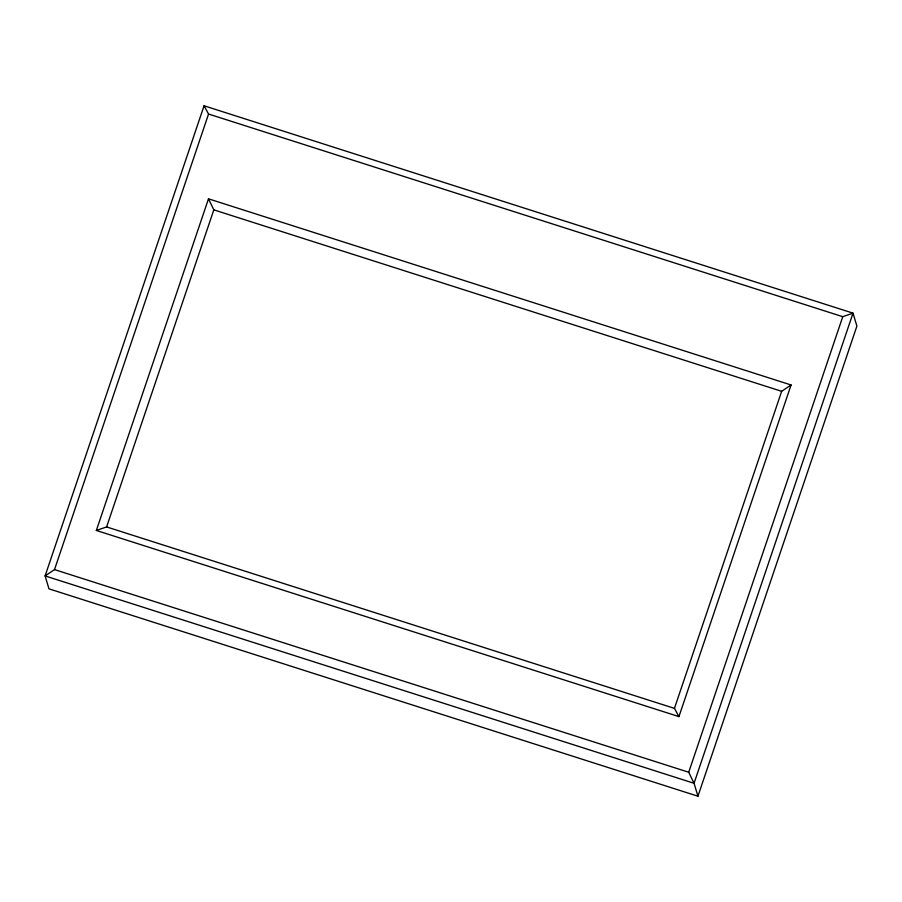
<?xml version="1.0" encoding="UTF-8"?>
<svg xmlns="http://www.w3.org/2000/svg" width="902" height="902" viewBox="0 0 902 902"><rect width="100%" height="100%" fill="white"/><g stroke="black" fill="none" stroke-linecap="round" stroke-linejoin="round"><path stroke-width="1.35" d="M204.066 105.782L45.1 575.916L48.979 588.848L697.934 796.218L856.9 326.084L853.021 313.152L204.066 105.782L208.554 114.035L842.761 316.692L853.021 313.152L694.055 783.286L697.934 796.218M842.761 316.692L688.722 772.247L694.055 783.286L45.1 575.916L54.515 569.59L208.554 114.035M96.345 530.455L208.486 198.812L791.077 384.974L678.935 716.616L96.345 530.455L106.605 526.926L674.448 708.374L678.935 716.616M106.605 526.926L213.819 209.862L208.486 198.812M674.448 708.374L781.651 391.31L791.077 384.974M213.819 209.862L781.651 391.31M54.515 569.59L688.722 772.247"/></g></svg>
